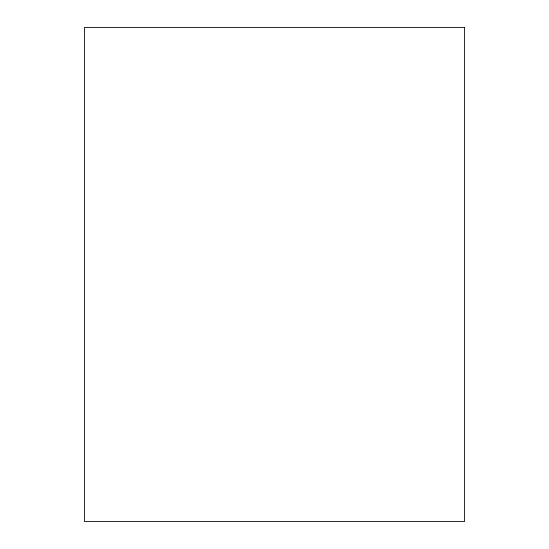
<?xml version="1.0" encoding="UTF-8"?>
<svg xmlns="http://www.w3.org/2000/svg" width="549" height="549" viewBox="0 0 549 549"><rect width="100%" height="100%" fill="white"/><g stroke="black" fill="none" stroke-linecap="round" stroke-linejoin="round"><path stroke-width="0.82" d="M464.536 27.45L84.464 27.45L84.464 521.55L464.536 521.55L464.536 27.45"/></g></svg>
